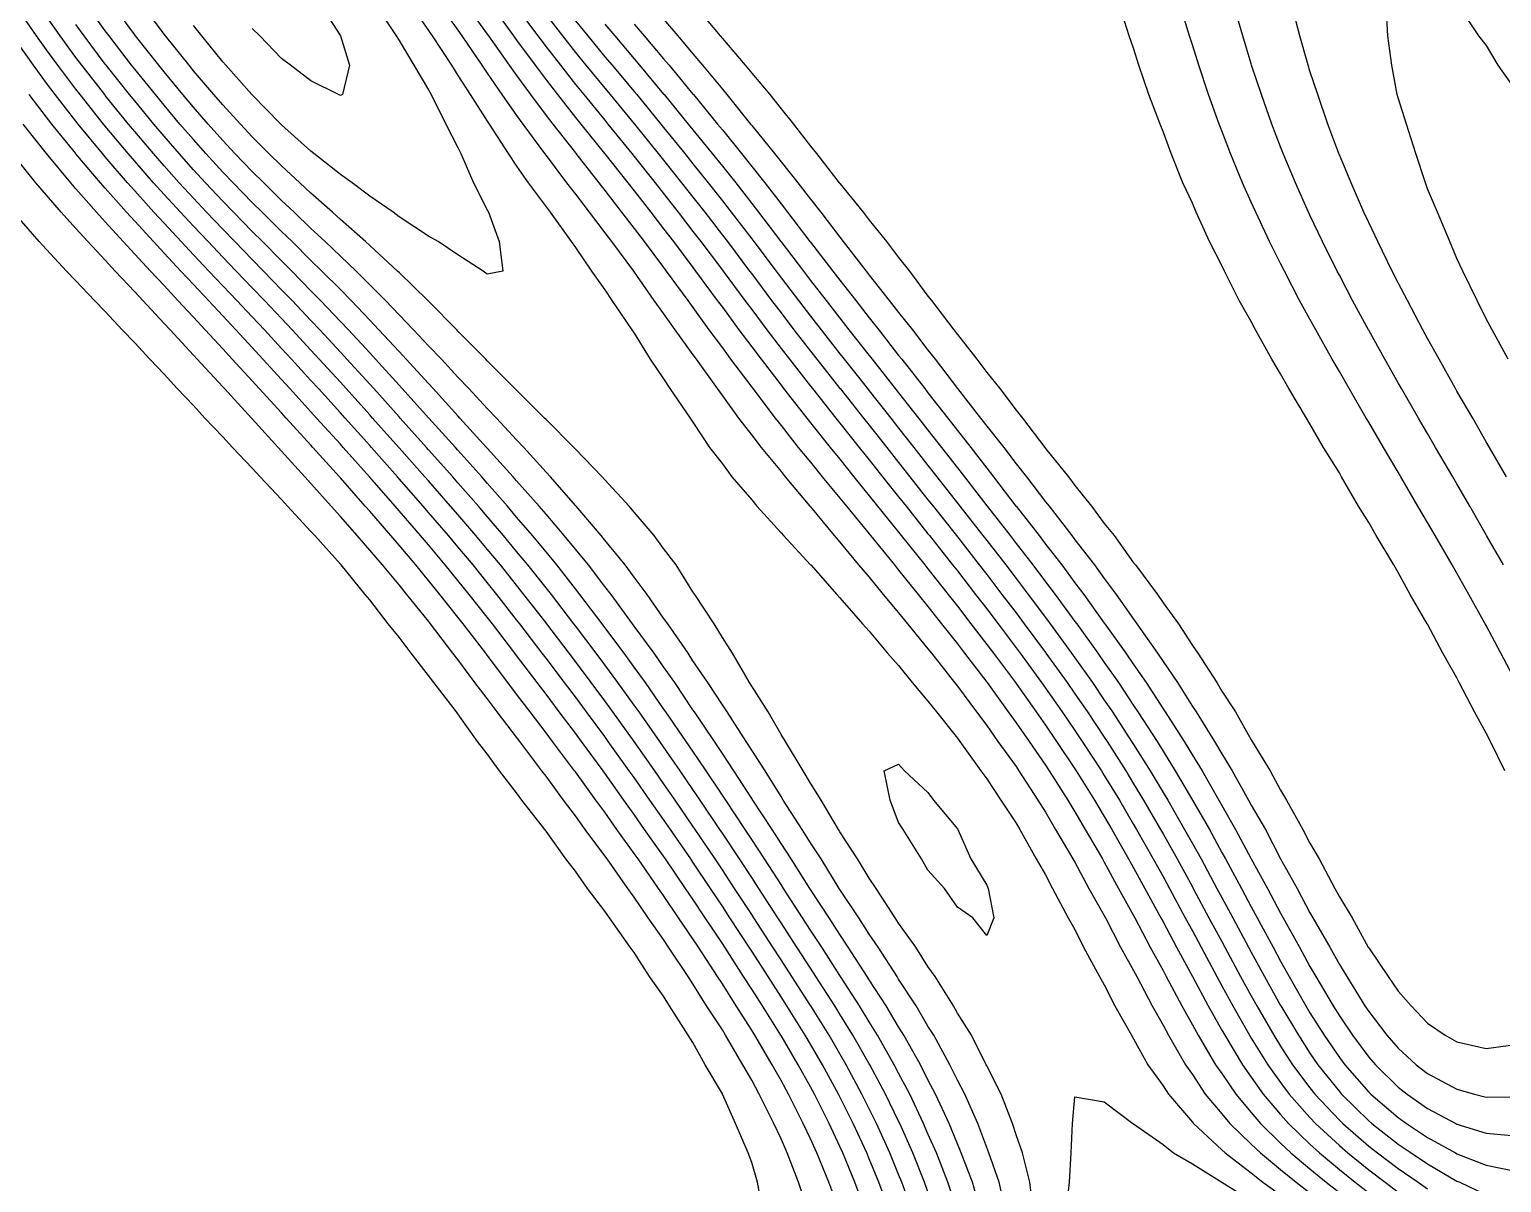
# Model space of a CAD drawing. Header units: inches. Extents: x -3765 to -2207, y 6717241 to 6718976.
# Drawn here: x -2640.3 to -2452.5, y 6718247.2 to 6718394.2 of the extents above; entities that cross this region are included whole.
import ezdxf

# ---------------------------------------------------------------- set-up
doc = ezdxf.new("R2010")
doc.units = ezdxf.units.IN
doc.header["$MEASUREMENT"] = 0

msp = doc.modelspace()

# ---------------------------------------------------------------- linework, layer by layer
for points in [[(-2527.66, 6718243.51), (-2529.03, 6718247.26), (-2529.44, 6718248.27), (-2530.58, 6718251.01), (-2532.26, 6718254.75), (-2533.19, 6718256.64), (-2534.12, 6718258.5), (-2536.13, 6718262.25), (-2536.94, 6718263.64), (-2538.32, 6718266), (-2540.65, 6718269.75), (-2540.69, 6718269.81), (-2543.05, 6718273.49), (-2544.44, 6718275.64), (-2545.47, 6718277.24), (-2547.91, 6718280.99), (-2548.18, 6718281.42), (-2550.36, 6718284.74), (-2551.93, 6718287.11), (-2552.85, 6718288.49), (-2555.39, 6718292.23), (-2555.68, 6718292.67), (-2557.96, 6718295.98), (-2559.43, 6718298.12), (-2560.56, 6718299.73), (-2563.18, 6718303.46), (-2563.19, 6718303.48), (-2565.89, 6718307.23), (-2566.92, 6718308.64), (-2568.66, 6718310.97), (-2570.67, 6718313.65), (-2571.49, 6718314.72), (-2574.33, 6718318.47), (-2574.42, 6718318.58), (-2577.24, 6718322.22), (-2578.17, 6718323.38), (-2580.25, 6718325.97), (-2581.92, 6718327.97), (-2583.37, 6718329.71), (-2585.67, 6718332.39), (-2586.59, 6718333.46), (-2589.41, 6718336.69), (-2589.87, 6718337.21), (-2593.16, 6718340.91), (-2593.2, 6718340.96), (-2596.55, 6718344.71), (-2596.91, 6718345.11), (-2599.92, 6718348.46), (-2600.66, 6718349.26), (-2603.35, 6718352.2), (-2604.41, 6718353.35), (-2606.8, 6718355.95), (-2608.15, 6718357.38), (-2610.34, 6718359.7), (-2611.9, 6718361.32), (-2613.93, 6718363.45), (-2615.65, 6718365.22), (-2617.54, 6718367.2), (-2619.4, 6718369.15), (-2621.07, 6718370.94), (-2623.15, 6718373.21), (-2624.48, 6718374.69), (-2626.89, 6718377.46), (-2627.74, 6718378.44), (-2630.64, 6718381.93), (-2630.86, 6718382.19), (-2633.85, 6718385.94), (-2634.39, 6718386.63), (-2636.71, 6718389.68), (-2638.14, 6718391.65), (-2639.42, 6718393.43), (-2641.89, 6718397.02)], [(-2525.7, 6718246.04), (-2526.14, 6718247.26), (-2527.64, 6718251.01), (-2529.3, 6718254.75), (-2529.44, 6718255.04), (-2531.12, 6718258.5), (-2533.13, 6718262.25), (-2533.19, 6718262.37), (-2535.27, 6718266), (-2536.94, 6718268.69), (-2537.59, 6718269.75), (-2539.99, 6718273.49), (-2540.69, 6718274.56), (-2542.41, 6718277.24), (-2544.44, 6718280.35), (-2544.85, 6718280.99), (-2547.28, 6718284.74), (-2548.18, 6718286.11), (-2549.74, 6718288.49), (-2551.93, 6718291.77), (-2552.25, 6718292.23), (-2554.76, 6718295.98), (-2555.68, 6718297.33), (-2557.32, 6718299.73), (-2559.43, 6718302.78), (-2559.92, 6718303.48), (-2562.55, 6718307.23), (-2563.18, 6718308.1), (-2565.26, 6718310.97), (-2566.92, 6718313.22), (-2568.04, 6718314.72), (-2570.67, 6718318.2), (-2570.87, 6718318.47), (-2573.74, 6718322.22), (-2574.42, 6718323.07), (-2576.73, 6718325.97), (-2578.17, 6718327.7), (-2579.84, 6718329.71), (-2581.92, 6718332.14), (-2583.05, 6718333.46), (-2585.67, 6718336.45), (-2586.33, 6718337.21), (-2589.41, 6718340.66), (-2589.68, 6718340.96), (-2593.03, 6718344.71), (-2593.16, 6718344.85), (-2596.4, 6718348.46), (-2596.91, 6718349.01), (-2599.82, 6718352.2), (-2600.66, 6718353.11), (-2603.27, 6718355.95), (-2604.41, 6718357.15), (-2606.82, 6718359.7), (-2608.15, 6718361.07), (-2610.45, 6718363.45), (-2611.9, 6718364.92), (-2614.11, 6718367.2), (-2615.65, 6718368.77), (-2617.72, 6718370.94), (-2619.4, 6718372.73), (-2621.2, 6718374.69), (-2623.15, 6718376.88), (-2624.51, 6718378.44), (-2626.89, 6718381.25), (-2627.68, 6718382.19), (-2630.64, 6718385.84), (-2630.72, 6718385.94), (-2633.63, 6718389.68), (-2634.39, 6718390.69), (-2636.4, 6718393.43), (-2638.14, 6718395.89)], [(-2518.94, 6718243.51), (-2520.03, 6718247.26), (-2521.45, 6718251.01), (-2521.95, 6718252.17), (-2523, 6718254.75), (-2524.72, 6718258.5), (-2525.7, 6718260.34), (-2526.65, 6718262.25), (-2528.77, 6718266), (-2529.44, 6718267.08), (-2531.03, 6718269.75), (-2533.19, 6718273.07), (-2533.46, 6718273.49), (-2535.87, 6718277.24), (-2536.94, 6718278.84), (-2538.31, 6718280.99), (-2540.69, 6718284.6), (-2540.78, 6718284.74), (-2543.14, 6718288.49), (-2544.44, 6718290.46), (-2545.56, 6718292.23), (-2548.03, 6718295.98), (-2548.18, 6718296.21), (-2550.45, 6718299.73), (-2551.93, 6718301.95), (-2552.94, 6718303.48), (-2555.48, 6718307.23), (-2555.68, 6718307.51), (-2558.01, 6718310.97), (-2559.43, 6718312.99), (-2560.64, 6718314.72), (-2563.18, 6718318.18), (-2563.39, 6718318.47), (-2566.13, 6718322.22), (-2566.92, 6718323.24), (-2569.02, 6718325.97), (-2570.67, 6718327.97), (-2572.09, 6718329.71), (-2574.42, 6718332.43), (-2575.3, 6718333.46), (-2578.17, 6718336.71), (-2578.6, 6718337.21), (-2581.92, 6718340.87), (-2582, 6718340.96), (-2585.41, 6718344.71), (-2585.67, 6718344.98), (-2588.82, 6718348.46), (-2589.41, 6718349.09), (-2592.25, 6718352.2), (-2593.16, 6718353.17), (-2595.73, 6718355.95), (-2596.91, 6718357.18), (-2599.29, 6718359.7), (-2600.66, 6718361.08), (-2603, 6718363.45), (-2604.41, 6718364.81), (-2606.82, 6718367.2), (-2608.15, 6718368.48), (-2610.63, 6718370.94), (-2611.9, 6718372.2), (-2614.33, 6718374.69), (-2615.65, 6718376.07), (-2617.82, 6718378.44), (-2619.4, 6718380.2), (-2621.12, 6718382.19), (-2623.15, 6718384.58), (-2624.26, 6718385.94), (-2626.89, 6718389.19), (-2627.28, 6718389.68), (-2630.17, 6718393.43), (-2630.64, 6718394.06), (-2632.89, 6718397.18)], [(-2515.76, 6718243.51), (-2516.63, 6718247.26), (-2517.92, 6718251.01), (-2518.2, 6718251.7), (-2519.35, 6718254.75), (-2521.01, 6718258.5), (-2521.95, 6718260.3), (-2522.89, 6718262.25), (-2524.97, 6718266), (-2525.7, 6718267.16), (-2527.2, 6718269.75), (-2529.44, 6718273.18), (-2529.64, 6718273.49), (-2532.05, 6718277.24), (-2533.19, 6718278.91), (-2534.52, 6718280.99), (-2536.94, 6718284.61), (-2537.02, 6718284.74), (-2539.34, 6718288.49), (-2540.69, 6718290.55), (-2541.73, 6718292.23), (-2544.15, 6718295.98), (-2544.44, 6718296.43), (-2546.48, 6718299.73), (-2548.18, 6718302.34), (-2548.91, 6718303.48), (-2551.33, 6718307.23), (-2551.93, 6718308.12), (-2553.76, 6718310.97), (-2555.68, 6718313.77), (-2556.31, 6718314.72), (-2558.9, 6718318.47), (-2559.43, 6718319.21), (-2561.53, 6718322.22), (-2563.18, 6718324.41), (-2564.33, 6718325.97), (-2566.92, 6718329.15), (-2567.37, 6718329.71), (-2570.59, 6718333.46), (-2570.67, 6718333.55), (-2573.87, 6718337.21), (-2574.42, 6718337.8), (-2577.26, 6718340.96), (-2578.17, 6718341.91), (-2580.76, 6718344.71), (-2581.92, 6718345.91), (-2584.27, 6718348.46), (-2585.67, 6718349.92), (-2587.77, 6718352.2), (-2589.41, 6718353.92), (-2591.31, 6718355.95), (-2593.16, 6718357.87), (-2594.9, 6718359.7), (-2596.91, 6718361.7), (-2598.65, 6718363.45), (-2600.66, 6718365.34), (-2602.58, 6718367.2), (-2604.41, 6718368.88), (-2606.56, 6718370.94), (-2608.15, 6718372.44), (-2610.44, 6718374.69), (-2611.9, 6718376.14), (-2614.1, 6718378.44), (-2615.65, 6718380.09), (-2617.51, 6718382.19), (-2619.4, 6718384.34), (-2620.74, 6718385.94), (-2623.15, 6718388.84), (-2623.82, 6718389.68), (-2626.78, 6718393.43), (-2626.89, 6718393.58), (-2629.54, 6718397.18)], [(-2512.24, 6718243.51), (-2512.71, 6718247.26), (-2513.63, 6718251.01), (-2514.45, 6718253.3), (-2514.92, 6718254.75), (-2516.35, 6718258.5), (-2518.2, 6718262.12), (-2518.26, 6718262.25), (-2520.15, 6718266), (-2521.95, 6718268.83), (-2522.46, 6718269.75), (-2524.79, 6718273.49), (-2525.7, 6718274.77), (-2527.25, 6718277.24), (-2529.44, 6718280.31), (-2529.88, 6718280.99), (-2532.32, 6718284.74), (-2533.19, 6718286.02), (-2534.68, 6718288.49), (-2536.94, 6718291.93), (-2537.12, 6718292.23), (-2539.31, 6718295.98), (-2540.69, 6718298.17), (-2541.6, 6718299.73), (-2543.89, 6718303.48), (-2544.44, 6718304.36), (-2546.07, 6718307.23), (-2548.18, 6718310.54), (-2548.45, 6718310.97), (-2550.64, 6718314.72), (-2551.93, 6718316.74), (-2552.97, 6718318.47), (-2555.45, 6718322.22), (-2555.68, 6718322.55), (-2557.83, 6718325.97), (-2559.43, 6718328.08), (-2560.61, 6718329.71), (-2563.18, 6718332.7), (-2563.8, 6718333.46), (-2566.92, 6718336.82), (-2567.27, 6718337.21), (-2570.67, 6718340.73), (-2570.88, 6718340.96), (-2574.42, 6718344.51), (-2574.61, 6718344.71), (-2578.17, 6718348.24), (-2578.38, 6718348.46), (-2581.92, 6718352), (-2582.11, 6718352.2), (-2585.67, 6718355.8), (-2585.81, 6718355.95), (-2589.41, 6718359.59), (-2589.52, 6718359.7), (-2593.16, 6718363.26), (-2593.35, 6718363.45), (-2596.91, 6718366.71), (-2597.43, 6718367.2), (-2600.66, 6718370.03), (-2601.66, 6718370.94), (-2604.41, 6718373.36), (-2605.83, 6718374.69), (-2608.15, 6718376.85), (-2609.77, 6718378.44), (-2611.9, 6718380.57), (-2613.41, 6718382.19), (-2615.65, 6718384.63), (-2616.78, 6718385.94), (-2619.4, 6718388.99), (-2619.96, 6718389.68), (-2622.98, 6718393.43), (-2623.15, 6718393.65), (-2625.78, 6718397.18)], [(-2603.08, 6718397.18), (-2600.66, 6718393.44), (-2600.65, 6718393.43), (-2599.5, 6718389.68), (-2600.4, 6718385.94)], [(-2596.04, 6718397.18), (-2593.53, 6718393.43), (-2593.16, 6718392.85), (-2591.29, 6718389.68), (-2589.41, 6718386.54), (-2589.07, 6718385.94), (-2587.2, 6718382.19), (-2585.67, 6718379.21), (-2585.27, 6718378.44), (-2583.66, 6718374.69), (-2581.92, 6718371.24), (-2581.76, 6718370.94), (-2580.38, 6718367.2), (-2579.95, 6718363.45)], [(-2591.56, 6718397.18), (-2589.41, 6718394.11), (-2588.95, 6718393.43), (-2586.5, 6718389.68), (-2585.67, 6718388.39), (-2584.11, 6718385.94), (-2581.92, 6718382.57), (-2581.67, 6718382.19), (-2579.27, 6718378.44), (-2578.17, 6718376.81), (-2576.7, 6718374.69), (-2574.42, 6718371.63), (-2573.91, 6718370.94), (-2571.2, 6718367.2), (-2570.67, 6718366.47), (-2568.6, 6718363.45), (-2566.92, 6718361.07), (-2566.01, 6718359.7), (-2563.46, 6718355.95), (-2563.18, 6718355.52), (-2561.13, 6718352.2), (-2559.43, 6718349.7), (-2558.62, 6718348.46), (-2556.05, 6718344.71), (-2555.68, 6718344.18), (-2553.56, 6718340.96), (-2551.93, 6718338.86), (-2550.71, 6718337.21), (-2548.18, 6718334.28), (-2547.52, 6718333.46), (-2544.44, 6718330.08), (-2544.13, 6718329.71), (-2540.69, 6718326), (-2540.66, 6718325.97), (-2537.34, 6718322.22), (-2536.94, 6718321.8), (-2534.07, 6718318.47), (-2533.19, 6718317.53), (-2530.85, 6718314.72), (-2529.44, 6718313.16), (-2527.71, 6718310.97), (-2525.7, 6718308.61), (-2524.63, 6718307.23), (-2521.95, 6718303.89), (-2521.65, 6718303.48), (-2518.95, 6718299.73), (-2518.2, 6718298.72), (-2516.42, 6718295.98), (-2514.45, 6718293.03), (-2513.98, 6718292.23), (-2511.88, 6718288.49), (-2510.7, 6718286.48), (-2509.8, 6718284.74), (-2507.8, 6718280.99), (-2506.96, 6718279.5), (-2505.84, 6718277.24), (-2503.81, 6718273.49), (-2503.21, 6718272.45), (-2501.86, 6718269.75), (-2499.73, 6718266), (-2499.46, 6718265.57), (-2497.65, 6718262.25), (-2495.71, 6718259.56), (-2495.03, 6718258.5), (-2491.96, 6718254.93), (-2491.82, 6718254.75), (-2488.22, 6718251.41), (-2487.79, 6718251.01), (-2484.47, 6718248.45), (-2482.97, 6718247.26), (-2480.72, 6718245.68)], [(-2587.83, 6718397.18), (-2585.67, 6718394.14), (-2585.17, 6718393.43), (-2582.6, 6718389.68), (-2581.92, 6718388.68), (-2580.04, 6718385.94), (-2578.17, 6718383.27), (-2577.39, 6718382.19), (-2574.63, 6718378.44), (-2574.42, 6718378.16), (-2571.79, 6718374.69), (-2570.67, 6718373.24), (-2568.93, 6718370.94), (-2566.92, 6718368.33), (-2566.07, 6718367.2), (-2563.27, 6718363.45), (-2563.18, 6718363.31), (-2560.65, 6718359.7), (-2559.43, 6718358), (-2558, 6718355.95), (-2555.68, 6718352.75), (-2555.29, 6718352.2), (-2552.6, 6718348.46), (-2551.93, 6718347.55), (-2549.88, 6718344.71), (-2548.18, 6718342.53), (-2546.98, 6718340.96), (-2544.44, 6718337.87), (-2543.91, 6718337.21), (-2540.76, 6718333.46), (-2540.69, 6718333.38), (-2537.67, 6718329.71), (-2536.94, 6718328.89), (-2534.54, 6718325.97), (-2533.19, 6718324.4), (-2531.42, 6718322.22), (-2529.44, 6718319.89), (-2528.31, 6718318.47), (-2525.7, 6718315.3), (-2525.25, 6718314.72), (-2522.31, 6718310.97), (-2521.95, 6718310.52), (-2519.51, 6718307.23), (-2518.2, 6718305.51), (-2516.77, 6718303.48), (-2514.45, 6718300.26), (-2514.1, 6718299.73), (-2511.68, 6718295.98), (-2510.7, 6718294.45), (-2509.41, 6718292.23), (-2507.2, 6718288.49), (-2506.96, 6718288.07), (-2505.17, 6718284.74), (-2503.21, 6718281.27), (-2503.06, 6718280.99), (-2501.13, 6718277.24), (-2499.46, 6718274.26), (-2499.07, 6718273.49), (-2497.11, 6718269.75), (-2495.71, 6718267.3), (-2495.02, 6718266), (-2492.83, 6718262.25), (-2491.96, 6718261.01), (-2490.32, 6718258.5), (-2488.22, 6718255.99), (-2487.2, 6718254.75), (-2484.47, 6718252.13), (-2483.3, 6718251.01), (-2480.72, 6718248.9), (-2478.73, 6718247.26), (-2476.97, 6718245.93)], [(-2584.47, 6718397.18), (-2581.92, 6718393.65), (-2581.76, 6718393.43), (-2579.11, 6718389.68), (-2578.17, 6718388.37), (-2576.39, 6718385.94), (-2574.42, 6718383.29), (-2573.57, 6718382.19), (-2570.67, 6718378.52), (-2570.61, 6718378.44), (-2567.68, 6718374.69), (-2566.92, 6718373.73), (-2564.78, 6718370.94), (-2563.18, 6718368.88), (-2561.9, 6718367.2), (-2559.43, 6718363.92), (-2559.08, 6718363.45), (-2556.35, 6718359.7), (-2555.68, 6718358.78), (-2553.65, 6718355.95), (-2551.93, 6718353.64), (-2550.88, 6718352.2), (-2548.18, 6718348.64), (-2548.04, 6718348.46), (-2545.2, 6718344.71), (-2544.44, 6718343.75), (-2542.24, 6718340.96), (-2540.69, 6718339.09), (-2539.19, 6718337.21), (-2536.94, 6718334.5), (-2536.11, 6718333.46), (-2533.19, 6718329.94), (-2533.01, 6718329.71), (-2529.98, 6718325.97), (-2529.44, 6718325.33), (-2526.96, 6718322.22), (-2525.7, 6718320.67), (-2523.99, 6718318.47), (-2521.95, 6718315.9), (-2521.05, 6718314.72), (-2518.2, 6718311.02), (-2518.16, 6718310.97), (-2515.45, 6718307.23), (-2514.45, 6718305.86), (-2512.8, 6718303.48), (-2510.7, 6718300.45), (-2510.23, 6718299.73), (-2507.86, 6718295.98), (-2506.96, 6718294.51), (-2505.63, 6718292.23), (-2503.44, 6718288.49), (-2503.21, 6718288.08), (-2501.4, 6718284.74), (-2499.46, 6718281.27), (-2499.31, 6718280.99), (-2497.35, 6718277.24), (-2495.71, 6718274.28), (-2495.3, 6718273.49), (-2493.32, 6718269.75), (-2491.96, 6718267.35), (-2491.23, 6718266), (-2489, 6718262.25), (-2488.22, 6718261.12), (-2486.44, 6718258.5), (-2484.47, 6718256.14), (-2483.29, 6718254.75), (-2480.72, 6718252.27), (-2479.4, 6718251.01), (-2476.97, 6718248.97), (-2474.9, 6718247.26), (-2473.22, 6718245.95)], [(-2581.31, 6718397.18), (-2578.57, 6718393.43), (-2578.17, 6718392.88), (-2575.81, 6718389.68), (-2574.42, 6718387.83), (-2572.95, 6718385.94), (-2570.67, 6718383.04), (-2569.98, 6718382.19), (-2566.95, 6718378.44), (-2566.92, 6718378.41), (-2563.98, 6718374.69), (-2563.18, 6718373.67), (-2561.06, 6718370.94), (-2559.43, 6718368.84), (-2558.17, 6718367.2), (-2555.68, 6718363.9), (-2555.34, 6718363.45), (-2552.58, 6718359.7), (-2551.93, 6718358.83), (-2549.81, 6718355.95), (-2548.18, 6718353.79), (-2546.99, 6718352.2), (-2544.44, 6718348.88), (-2544.11, 6718348.46), (-2541.17, 6718344.71), (-2540.69, 6718344.11), (-2538.17, 6718340.96), (-2536.94, 6718339.45), (-2535.16, 6718337.21), (-2533.19, 6718334.8), (-2532.14, 6718333.46), (-2529.44, 6718330.15), (-2529.1, 6718329.71), (-2526.1, 6718325.97), (-2525.7, 6718325.47), (-2523.14, 6718322.22), (-2521.95, 6718320.71), (-2520.23, 6718318.47), (-2518.2, 6718315.85), (-2517.36, 6718314.72), (-2514.55, 6718310.97), (-2514.45, 6718310.84), (-2511.89, 6718307.23), (-2510.7, 6718305.55), (-2509.29, 6718303.48), (-2506.96, 6718299.99), (-2506.78, 6718299.73), (-2504.47, 6718295.98), (-2503.21, 6718293.89), (-2502.25, 6718292.23), (-2500.1, 6718288.49), (-2499.46, 6718287.35), (-2498.03, 6718284.74), (-2495.98, 6718280.99), (-2495.71, 6718280.49), (-2494, 6718277.24), (-2491.96, 6718273.52), (-2491.95, 6718273.49), (-2489.96, 6718269.75), (-2488.22, 6718266.66), (-2487.85, 6718266), (-2485.58, 6718262.25), (-2484.47, 6718260.65), (-2482.95, 6718258.5), (-2480.72, 6718255.9), (-2479.71, 6718254.75), (-2476.97, 6718252.13), (-2475.76, 6718251.01), (-2473.22, 6718248.89), (-2471.19, 6718247.26), (-2469.48, 6718245.92)], [(-2578.17, 6718397.05), (-2575.46, 6718393.43), (-2574.42, 6718392.05), (-2572.58, 6718389.68), (-2570.67, 6718387.25), (-2569.59, 6718385.94), (-2566.92, 6718382.68), (-2566.52, 6718382.19), (-2563.49, 6718378.44), (-2563.18, 6718378.05), (-2560.51, 6718374.69), (-2559.43, 6718373.32), (-2557.57, 6718370.94), (-2555.68, 6718368.5), (-2554.68, 6718367.2), (-2551.93, 6718363.57), (-2551.84, 6718363.45), (-2549.06, 6718359.7), (-2548.18, 6718358.54), (-2546.24, 6718355.95), (-2544.44, 6718353.58), (-2543.38, 6718352.2), (-2540.69, 6718348.76), (-2540.45, 6718348.46), (-2537.47, 6718344.71), (-2536.94, 6718344.06), (-2534.48, 6718340.96), (-2533.19, 6718339.36), (-2531.49, 6718337.21), (-2529.44, 6718334.66), (-2528.5, 6718333.46), (-2525.7, 6718329.95), (-2525.51, 6718329.71), (-2522.55, 6718325.97), (-2521.95, 6718325.21), (-2519.63, 6718322.22), (-2518.2, 6718320.37), (-2516.76, 6718318.47), (-2514.45, 6718315.42), (-2513.93, 6718314.72), (-2511.21, 6718310.97), (-2510.7, 6718310.28), (-2508.57, 6718307.23), (-2506.96, 6718304.88), (-2506.01, 6718303.48), (-2503.58, 6718299.73), (-2503.21, 6718299.13), (-2501.28, 6718295.98), (-2499.46, 6718292.9), (-2499.08, 6718292.23), (-2496.96, 6718288.49), (-2495.71, 6718286.25), (-2494.89, 6718284.74), (-2492.87, 6718280.99), (-2491.96, 6718279.31), (-2490.86, 6718277.24), (-2488.85, 6718273.49), (-2488.22, 6718272.33), (-2486.81, 6718269.75), (-2484.68, 6718266), (-2484.47, 6718265.65), (-2482.36, 6718262.25), (-2480.72, 6718259.97), (-2479.62, 6718258.5), (-2476.97, 6718255.51), (-2476.26, 6718254.75), (-2473.22, 6718251.94), (-2472.15, 6718251.01), (-2469.48, 6718248.85), (-2467.38, 6718247.26), (-2465.73, 6718246.01)], [(-2574.42, 6718396.11), (-2572.33, 6718393.43), (-2570.67, 6718391.31), (-2569.33, 6718389.68), (-2566.92, 6718386.76), (-2566.23, 6718385.94), (-2563.18, 6718382.22), (-2563.15, 6718382.19), (-2560.11, 6718378.44), (-2559.43, 6718377.59), (-2557.12, 6718374.69), (-2555.68, 6718372.86), (-2554.18, 6718370.94), (-2551.93, 6718368.03), (-2551.29, 6718367.2), (-2548.46, 6718363.45), (-2548.18, 6718363.08), (-2545.64, 6718359.7), (-2544.44, 6718358.11), (-2542.79, 6718355.95), (-2540.69, 6718353.23), (-2539.88, 6718352.2), (-2536.94, 6718348.48), (-2536.92, 6718348.46), (-2533.94, 6718344.71), (-2533.19, 6718343.78), (-2530.96, 6718340.96), (-2529.44, 6718339.05), (-2528, 6718337.21), (-2525.7, 6718334.29), (-2525.04, 6718333.46), (-2522.08, 6718329.71), (-2521.95, 6718329.54), (-2519.15, 6718325.97), (-2518.2, 6718324.74), (-2516.26, 6718322.22), (-2514.45, 6718319.85), (-2513.42, 6718318.47), (-2510.7, 6718314.8), (-2510.65, 6718314.72), (-2507.96, 6718310.97), (-2506.96, 6718309.54), (-2505.36, 6718307.23), (-2503.21, 6718304.01), (-2502.86, 6718303.48), (-2500.47, 6718299.73), (-2499.46, 6718298.08), (-2498.19, 6718295.98), (-2496.02, 6718292.23), (-2495.71, 6718291.7), (-2493.91, 6718288.49), (-2491.96, 6718284.93), (-2491.86, 6718284.74), (-2489.85, 6718280.99), (-2488.22, 6718277.95), (-2487.83, 6718277.24), (-2485.82, 6718273.49), (-2484.47, 6718271.04), (-2483.75, 6718269.75), (-2481.59, 6718266), (-2480.72, 6718264.62), (-2479.18, 6718262.25), (-2476.97, 6718259.31), (-2476.33, 6718258.5), (-2473.22, 6718255.19), (-2472.78, 6718254.75), (-2469.48, 6718251.88), (-2468.37, 6718251.01), (-2465.73, 6718249.01), (-2463.17, 6718247.26), (-2461.98, 6718246.42)], [(-2559.43, 6718395.55), (-2557.6, 6718393.43), (-2555.68, 6718391.14), (-2554.44, 6718389.68), (-2551.93, 6718386.64), (-2551.34, 6718385.94), (-2548.32, 6718382.19), (-2548.18, 6718382.02), (-2545.27, 6718378.44), (-2544.44, 6718377.37), (-2542.29, 6718374.69), (-2540.69, 6718372.6), (-2539.37, 6718370.94), (-2536.94, 6718367.75), (-2536.5, 6718367.2), (-2533.58, 6718363.45), (-2533.19, 6718362.94), (-2530.63, 6718359.7), (-2529.44, 6718358.16), (-2527.69, 6718355.95), (-2525.7, 6718353.35), (-2524.79, 6718352.2), (-2521.95, 6718348.46), (-2521.94, 6718348.46), (-2518.98, 6718344.71), (-2518.2, 6718343.69), (-2516.04, 6718340.96), (-2514.45, 6718338.88), (-2513.13, 6718337.21), (-2510.7, 6718334.03), (-2510.25, 6718333.46), (-2507.36, 6718329.71), (-2506.96, 6718329.17), (-2504.47, 6718325.97), (-2503.21, 6718324.23), (-2501.68, 6718322.22), (-2499.46, 6718319.05), (-2499.04, 6718318.47), (-2496.41, 6718314.72), (-2495.71, 6718313.66), (-2493.86, 6718310.97), (-2491.96, 6718307.93), (-2491.5, 6718307.23), (-2489.15, 6718303.48), (-2488.22, 6718301.87), (-2486.89, 6718299.73), (-2484.8, 6718295.98), (-2484.47, 6718295.36), (-2482.65, 6718292.23), (-2480.72, 6718288.51), (-2480.71, 6718288.49), (-2478.59, 6718284.74), (-2476.97, 6718281.63), (-2476.6, 6718280.99), (-2474.44, 6718277.24), (-2473.22, 6718275.04), (-2472.26, 6718273.49), (-2469.95, 6718269.75), (-2469.48, 6718269.02), (-2467.15, 6718266), (-2465.73, 6718264.35), (-2463.41, 6718262.25), (-2461.98, 6718261.15), (-2458.23, 6718259.13), (-2455.99, 6718258.5), (-2454.48, 6718258.12), (-2450.73, 6718258.17)], [(-2555.37, 6718397.18), (-2552.2, 6718393.43), (-2551.93, 6718393.1), (-2549, 6718389.68), (-2548.18, 6718388.67), (-2545.87, 6718385.94), (-2544.44, 6718384.11), (-2542.84, 6718382.19), (-2540.69, 6718379.39), (-2539.9, 6718378.44), (-2537.02, 6718374.69), (-2536.94, 6718374.59), (-2533.96, 6718370.94), (-2533.19, 6718369.94), (-2530.97, 6718367.2), (-2529.44, 6718365.17), (-2528.07, 6718363.45), (-2525.7, 6718360.24), (-2525.27, 6718359.7), (-2522.4, 6718355.95), (-2521.95, 6718355.35), (-2519.45, 6718352.2), (-2518.2, 6718350.53), (-2516.53, 6718348.46), (-2514.45, 6718345.69), (-2513.65, 6718344.71), (-2510.81, 6718340.96), (-2510.7, 6718340.82), (-2507.79, 6718337.21), (-2506.96, 6718336.11), (-2504.82, 6718333.46), (-2503.21, 6718331.28), (-2501.95, 6718329.71), (-2499.46, 6718326.26), (-2499.23, 6718325.97), (-2496.44, 6718322.22), (-2495.71, 6718321.16), (-2493.74, 6718318.47), (-2491.96, 6718315.7), (-2491.27, 6718314.72), (-2488.85, 6718310.97), (-2488.22, 6718309.9), (-2486.45, 6718307.23), (-2484.47, 6718303.68), (-2484.34, 6718303.48), (-2482.03, 6718299.73), (-2480.72, 6718297.24), (-2479.95, 6718295.98), (-2477.86, 6718292.23), (-2476.97, 6718290.48), (-2475.78, 6718288.49), (-2473.78, 6718284.74), (-2473.22, 6718283.66), (-2471.58, 6718280.99), (-2469.53, 6718277.24), (-2469.48, 6718277.15), (-2466.98, 6718273.49), (-2465.73, 6718271.63), (-2464.08, 6718269.75), (-2461.98, 6718267.54), (-2459.73, 6718266), (-2458.23, 6718265.16), (-2454.48, 6718264.34), (-2450.73, 6718264.81)], [(-2452.11, 6718299.73), (-2453.96, 6718303.48), (-2454.48, 6718304.52), (-2455.98, 6718307.23), (-2457.92, 6718310.97), (-2458.23, 6718311.58), (-2460.02, 6718314.72), (-2461.98, 6718318.43), (-2462, 6718318.47), (-2464.19, 6718322.22), (-2465.73, 6718325.02), (-2466.29, 6718325.97), (-2468.51, 6718329.71), (-2469.48, 6718331.4), (-2470.76, 6718333.46), (-2472.94, 6718337.21), (-2473.22, 6718337.7), (-2475.25, 6718340.96), (-2476.97, 6718343.97), (-2477.43, 6718344.71), (-2479.67, 6718348.46), (-2480.72, 6718350.34), (-2481.84, 6718352.2), (-2483.9, 6718355.95), (-2484.47, 6718357.02), (-2485.99, 6718359.7), (-2487.88, 6718363.45), (-2488.22, 6718364.16), (-2489.78, 6718367.2), (-2491.48, 6718370.94), (-2491.96, 6718372.09), (-2493.17, 6718374.69), (-2494.69, 6718378.44), (-2495.71, 6718381.25), (-2496.1, 6718382.19), (-2497.52, 6718385.94), (-2498.78, 6718389.68), (-2499.46, 6718391.86), (-2500.02, 6718393.43), (-2501.24, 6718397.18)], [(-2450.73, 6718311.21), (-2452.62, 6718314.72), (-2454.48, 6718318.24), (-2454.61, 6718318.47), (-2456.72, 6718322.22), (-2458.23, 6718324.93), (-2458.83, 6718325.97), (-2461.01, 6718329.71), (-2461.98, 6718331.4), (-2463.21, 6718333.46), (-2465.38, 6718337.21), (-2465.73, 6718337.8), (-2467.61, 6718340.96), (-2469.48, 6718344.18), (-2469.79, 6718344.71), (-2471.99, 6718348.46), (-2473.22, 6718350.64), (-2474.14, 6718352.2), (-2476.24, 6718355.95), (-2476.97, 6718357.31), (-2478.3, 6718359.7), (-2480.23, 6718363.45), (-2480.72, 6718364.43), (-2482.13, 6718367.2), (-2483.89, 6718370.94), (-2484.47, 6718372.25), (-2485.57, 6718374.69), (-2487.12, 6718378.44), (-2488.22, 6718381.33), (-2488.55, 6718382.19), (-2489.91, 6718385.94), (-2491.15, 6718389.68), (-2491.96, 6718392.3), (-2492.33, 6718393.43), (-2493.49, 6718397.18)], [(-2452.3, 6718325.97), (-2454.43, 6718329.71), (-2454.48, 6718329.81), (-2456.58, 6718333.46), (-2458.23, 6718336.3), (-2458.76, 6718337.21), (-2460.94, 6718340.96), (-2461.98, 6718342.73), (-2463.13, 6718344.71), (-2465.29, 6718348.46), (-2465.73, 6718349.21), (-2467.42, 6718352.2), (-2469.48, 6718355.89), (-2469.51, 6718355.95), (-2471.53, 6718359.7), (-2473.22, 6718362.92), (-2473.5, 6718363.45), (-2475.36, 6718367.2), (-2476.97, 6718370.57), (-2477.15, 6718370.94), (-2478.81, 6718374.69), (-2480.38, 6718378.44), (-2480.72, 6718379.3), (-2481.83, 6718382.19), (-2483.16, 6718385.94), (-2484.41, 6718389.68), (-2484.47, 6718389.86), (-2485.55, 6718393.43), (-2486.62, 6718397.18)], [(-2451.89, 6718337.21), (-2454.06, 6718340.96), (-2454.48, 6718341.66), (-2456.21, 6718344.71), (-2458.23, 6718348.13), (-2458.41, 6718348.46), (-2460.48, 6718352.2), (-2461.98, 6718354.85), (-2462.57, 6718355.95), (-2464.54, 6718359.7), (-2465.73, 6718361.96), (-2466.48, 6718363.45), (-2468.31, 6718367.2), (-2469.48, 6718369.62), (-2470.08, 6718370.94), (-2471.7, 6718374.69), (-2473.22, 6718378.28), (-2473.29, 6718378.44), (-2474.67, 6718382.19), (-2475.98, 6718385.94), (-2476.97, 6718388.92), (-2477.21, 6718389.68), (-2478.26, 6718393.43), (-2479.25, 6718397.18)], [(-2451.67, 6718352.2), (-2453.71, 6718355.95), (-2454.48, 6718357.35), (-2455.63, 6718359.7), (-2457.46, 6718363.45), (-2458.23, 6718365.05), (-2459.13, 6718367.2), (-2460.68, 6718370.94), (-2461.98, 6718373.95), (-2462.25, 6718374.69), (-2463.45, 6718378.44), (-2464.64, 6718382.19), (-2465.73, 6718385.55), (-2465.83, 6718385.94), (-2466.52, 6718389.68), (-2467.03, 6718393.43), (-2467.23, 6718397.18)], [(-2457.97, 6718397.18), (-2455.48, 6718393.43), (-2454.48, 6718392.22), (-2453.02, 6718389.68), (-2450.73, 6718386.49)], [(-2521.95, 6718243.58), (-2523.16, 6718247.26), (-2524.63, 6718251.01), (-2525.7, 6718253.44), (-2526.26, 6718254.75), (-2528.02, 6718258.5), (-2529.44, 6718261.17), (-2530, 6718262.25), (-2532.12, 6718266), (-2533.19, 6718267.72), (-2534.42, 6718269.75), (-2536.85, 6718273.49), (-2536.94, 6718273.63), (-2539.25, 6718277.24), (-2540.69, 6718279.42), (-2541.69, 6718280.99), (-2544.13, 6718284.74), (-2544.44, 6718285.21), (-2546.54, 6718288.49), (-2548.18, 6718290.98), (-2549.01, 6718292.23), (-2551.5, 6718295.98), (-2551.93, 6718296.63), (-2553.99, 6718299.73), (-2555.68, 6718302.21), (-2556.54, 6718303.48), (-2559.13, 6718307.23), (-2559.43, 6718307.65), (-2561.75, 6718310.97), (-2563.18, 6718312.94), (-2564.47, 6718314.72), (-2566.92, 6718318), (-2567.27, 6718318.47), (-2570.1, 6718322.22), (-2570.67, 6718322.94), (-2573.05, 6718325.97), (-2574.42, 6718327.63), (-2576.13, 6718329.71), (-2578.17, 6718332.08), (-2579.34, 6718333.46), (-2581.92, 6718336.4), (-2582.63, 6718337.21), (-2585.67, 6718340.59), (-2585.99, 6718340.96), (-2589.38, 6718344.71), (-2589.41, 6718344.74), (-2592.76, 6718348.46), (-2593.16, 6718348.9), (-2596.17, 6718352.2), (-2596.91, 6718353), (-2599.64, 6718355.95), (-2600.66, 6718357.03), (-2603.18, 6718359.7), (-2604.41, 6718360.94), (-2606.86, 6718363.45), (-2608.15, 6718364.73), (-2610.59, 6718367.2), (-2611.9, 6718368.51), (-2614.28, 6718370.94), (-2615.65, 6718372.35), (-2617.85, 6718374.69), (-2619.4, 6718376.37), (-2621.24, 6718378.44), (-2623.15, 6718380.63), (-2624.46, 6718382.19), (-2626.89, 6718385.13), (-2627.55, 6718385.94), (-2630.53, 6718389.68), (-2630.64, 6718389.83), (-2633.34, 6718393.43), (-2634.39, 6718394.87)], [(-2579.95, 6718363.45), (-2581.92, 6718363.04), (-2582.46, 6718363.45), (-2585.67, 6718365.5), (-2588.16, 6718367.2), (-2589.41, 6718367.88), (-2593.16, 6718370.35), (-2593.94, 6718370.94), (-2596.91, 6718373.01), (-2599.17, 6718374.69), (-2600.66, 6718375.75), (-2604.03, 6718378.44), (-2604.41, 6718378.74), (-2608.15, 6718382.11), (-2608.23, 6718382.19), (-2611.9, 6718385.9), (-2611.94, 6718385.94), (-2615.25, 6718389.68), (-2615.65, 6718390.14), (-2618.31, 6718393.43), (-2619.4, 6718394.77)], [(-2600.4, 6718385.94), (-2600.66, 6718385.82), (-2600.88, 6718385.94), (-2604.41, 6718387.69), (-2607.01, 6718389.68), (-2608.15, 6718390.55), (-2610.95, 6718393.43), (-2611.9, 6718394.38)], [(-2570.67, 6718395.36), (-2569.1, 6718393.43), (-2566.92, 6718390.78), (-2565.99, 6718389.68), (-2563.18, 6718386.32), (-2562.85, 6718385.94), (-2559.77, 6718382.19), (-2559.43, 6718381.77), (-2556.72, 6718378.44), (-2555.68, 6718377.13), (-2553.73, 6718374.69), (-2551.93, 6718372.4), (-2550.79, 6718370.94), (-2548.18, 6718367.54), (-2547.92, 6718367.2), (-2545.08, 6718363.45), (-2544.44, 6718362.6), (-2542.23, 6718359.7), (-2540.69, 6718357.68), (-2539.34, 6718355.95), (-2536.94, 6718352.88), (-2536.4, 6718352.2), (-2533.43, 6718348.46), (-2533.19, 6718348.16), (-2530.45, 6718344.71), (-2529.44, 6718343.43), (-2527.5, 6718340.96), (-2525.7, 6718338.65), (-2524.57, 6718337.21), (-2521.95, 6718333.87), (-2521.63, 6718333.46), (-2518.7, 6718329.71), (-2518.2, 6718329.08), (-2515.78, 6718325.97), (-2514.45, 6718324.23), (-2512.91, 6718322.22), (-2510.7, 6718319.27), (-2510.11, 6718318.47), (-2507.39, 6718314.72), (-2506.96, 6718314.12), (-2504.73, 6718310.97), (-2503.21, 6718308.75), (-2502.17, 6718307.23), (-2499.72, 6718303.48), (-2499.46, 6718303.07), (-2497.35, 6718299.73), (-2495.71, 6718296.98), (-2495.11, 6718295.98), (-2492.96, 6718292.23), (-2491.96, 6718290.45), (-2490.87, 6718288.49), (-2488.84, 6718284.74), (-2488.22, 6718283.57), (-2486.82, 6718280.99), (-2484.82, 6718277.24), (-2484.47, 6718276.59), (-2482.76, 6718273.49), (-2480.72, 6718269.79), (-2480.69, 6718269.75), (-2478.45, 6718266), (-2476.97, 6718263.73), (-2475.95, 6718262.25), (-2473.22, 6718258.83), (-2472.94, 6718258.5), (-2469.48, 6718255.11), (-2469.06, 6718254.75), (-2465.73, 6718252.14), (-2464.07, 6718251.01), (-2461.98, 6718249.6), (-2458.23, 6718247.42), (-2457.85, 6718247.26), (-2454.48, 6718245.65)], [(-2566.92, 6718394.91), (-2565.66, 6718393.43), (-2563.18, 6718390.5), (-2562.48, 6718389.68), (-2559.43, 6718386.01), (-2559.36, 6718385.94), (-2556.27, 6718382.19), (-2555.68, 6718381.46), (-2553.22, 6718378.44), (-2551.93, 6718376.81), (-2550.23, 6718374.69), (-2548.18, 6718372.05), (-2547.31, 6718370.94), (-2544.46, 6718367.2), (-2544.44, 6718367.17), (-2541.58, 6718363.45), (-2540.69, 6718362.26), (-2538.7, 6718359.7), (-2536.94, 6718357.42), (-2535.78, 6718355.95), (-2533.19, 6718352.66), (-2532.83, 6718352.2), (-2529.87, 6718348.46), (-2529.44, 6718347.92), (-2526.91, 6718344.71), (-2525.7, 6718343.15), (-2523.98, 6718340.96), (-2521.95, 6718338.34), (-2521.06, 6718337.21), (-2518.2, 6718333.52), (-2518.16, 6718333.46), (-2515.22, 6718329.71), (-2514.45, 6718328.71), (-2512.32, 6718325.97), (-2510.7, 6718323.83), (-2509.48, 6718322.22), (-2506.96, 6718318.77), (-2506.73, 6718318.47), (-2504.03, 6718314.72), (-2503.21, 6718313.55), (-2501.41, 6718310.97), (-2499.46, 6718308.05), (-2498.91, 6718307.23), (-2496.48, 6718303.48), (-2495.71, 6718302.23), (-2494.15, 6718299.73), (-2491.97, 6718295.98), (-2491.96, 6718295.98), (-2489.8, 6718292.23), (-2488.22, 6718289.31), (-2487.75, 6718288.49), (-2485.72, 6718284.74), (-2484.47, 6718282.37), (-2483.71, 6718280.99), (-2481.68, 6718277.24), (-2480.72, 6718275.46), (-2479.61, 6718273.49), (-2477.49, 6718269.75), (-2476.97, 6718268.87), (-2475.16, 6718266), (-2473.22, 6718263.17), (-2472.53, 6718262.25), (-2469.48, 6718258.76), (-2469.21, 6718258.5), (-2465.73, 6718255.51), (-2464.66, 6718254.75), (-2461.98, 6718252.97), (-2458.41, 6718251.01), (-2458.23, 6718250.91), (-2454.48, 6718249.46), (-2450.73, 6718248.69)], [(-2563.18, 6718394.92), (-2561.89, 6718393.43), (-2559.43, 6718390.51), (-2558.72, 6718389.68), (-2555.68, 6718386), (-2555.62, 6718385.94), (-2552.53, 6718382.19), (-2551.93, 6718381.45), (-2549.48, 6718378.44), (-2548.18, 6718376.79), (-2546.5, 6718374.69), (-2544.44, 6718372), (-2543.6, 6718370.94), (-2540.75, 6718367.2), (-2540.69, 6718367.11), (-2537.83, 6718363.45), (-2536.94, 6718362.27), (-2534.91, 6718359.7), (-2533.19, 6718357.49), (-2531.97, 6718355.95), (-2529.44, 6718352.7), (-2529.05, 6718352.2), (-2526.11, 6718348.46), (-2525.7, 6718347.92), (-2523.17, 6718344.71), (-2521.95, 6718343.13), (-2520.24, 6718340.96), (-2518.2, 6718338.3), (-2517.34, 6718337.21), (-2514.47, 6718333.46), (-2514.45, 6718333.45), (-2511.52, 6718329.71), (-2510.7, 6718328.64), (-2508.63, 6718325.97), (-2506.96, 6718323.71), (-2505.83, 6718322.22), (-2503.21, 6718318.57), (-2503.13, 6718318.47), (-2500.45, 6718314.72), (-2499.46, 6718313.27), (-2497.87, 6718310.97), (-2495.71, 6718307.64), (-2495.43, 6718307.23), (-2493.03, 6718303.48), (-2491.96, 6718301.7), (-2490.74, 6718299.73), (-2488.59, 6718295.98), (-2488.22, 6718295.31), (-2486.45, 6718292.23), (-2484.47, 6718288.51), (-2484.46, 6718288.49), (-2482.38, 6718284.74), (-2480.72, 6718281.57), (-2480.39, 6718280.99), (-2478.3, 6718277.24), (-2476.97, 6718274.79), (-2476.21, 6718273.49), (-2474, 6718269.75), (-2473.22, 6718268.49), (-2471.53, 6718266), (-2469.48, 6718263.23), (-2468.62, 6718262.25), (-2465.73, 6718259.41), (-2464.57, 6718258.5), (-2461.98, 6718256.69), (-2458.37, 6718254.75), (-2458.23, 6718254.68), (-2454.48, 6718253.52), (-2450.73, 6718253.19)], [(-2530.58, 6718243.51), (-2531.96, 6718247.26), (-2533.19, 6718250.25), (-2533.51, 6718251.01), (-2535.24, 6718254.75), (-2536.94, 6718258.17), (-2537.11, 6718258.5), (-2539.15, 6718262.25), (-2540.69, 6718264.89), (-2541.35, 6718266), (-2543.69, 6718269.75), (-2544.44, 6718270.91), (-2546.1, 6718273.49), (-2548.18, 6718276.74), (-2548.51, 6718277.24), (-2550.96, 6718280.99), (-2551.93, 6718282.47), (-2553.45, 6718284.74), (-2555.68, 6718288.07), (-2555.97, 6718288.49), (-2558.55, 6718292.23), (-2559.43, 6718293.51), (-2561.17, 6718295.98), (-2563.18, 6718298.86), (-2563.8, 6718299.73), (-2566.48, 6718303.48), (-2566.92, 6718304.09), (-2569.25, 6718307.23), (-2570.67, 6718309.14), (-2572.07, 6718310.97), (-2574.42, 6718314.09), (-2574.91, 6718314.72), (-2577.76, 6718318.47), (-2578.17, 6718318.99), (-2580.69, 6718322.22), (-2581.92, 6718323.74), (-2583.72, 6718325.97), (-2585.67, 6718328.29), (-2586.87, 6718329.71), (-2589.41, 6718332.68), (-2590.09, 6718333.46), (-2593.16, 6718336.97), (-2593.37, 6718337.21), (-2596.7, 6718340.96), (-2596.91, 6718341.19), (-2600.06, 6718344.71), (-2600.66, 6718345.37), (-2603.45, 6718348.46), (-2604.41, 6718349.5), (-2606.88, 6718352.2), (-2608.15, 6718353.59), (-2610.34, 6718355.95), (-2611.9, 6718357.62), (-2613.85, 6718359.7), (-2615.65, 6718361.58), (-2617.42, 6718363.45), (-2619.4, 6718365.53), (-2620.97, 6718367.2), (-2623.15, 6718369.54), (-2624.44, 6718370.94), (-2626.89, 6718373.68), (-2627.79, 6718374.69), (-2630.64, 6718378.02), (-2631, 6718378.44), (-2634.09, 6718382.19), (-2634.39, 6718382.56), (-2637.03, 6718385.94), (-2638.14, 6718387.41), (-2639.82, 6718389.68), (-2641.89, 6718392.61)], [(-2533.61, 6718243.51), (-2535.02, 6718247.26), (-2536.56, 6718251.01), (-2536.94, 6718251.84), (-2538.32, 6718254.75), (-2540.19, 6718258.5), (-2540.69, 6718259.43), (-2542.26, 6718262.25), (-2544.44, 6718265.98), (-2544.45, 6718266), (-2546.82, 6718269.75), (-2548.18, 6718271.9), (-2549.22, 6718273.49), (-2551.63, 6718277.24), (-2551.93, 6718277.7), (-2554.13, 6718280.99), (-2555.68, 6718283.34), (-2556.65, 6718284.74), (-2559.19, 6718288.49), (-2559.43, 6718288.83), (-2561.84, 6718292.23), (-2563.18, 6718294.16), (-2564.49, 6718295.98), (-2566.92, 6718299.43), (-2567.15, 6718299.73), (-2569.91, 6718303.48), (-2570.67, 6718304.51), (-2572.73, 6718307.23), (-2574.42, 6718309.48), (-2575.56, 6718310.97), (-2578.17, 6718314.42), (-2578.4, 6718314.72), (-2581.27, 6718318.47), (-2581.92, 6718319.3), (-2584.22, 6718322.22), (-2585.67, 6718324), (-2587.27, 6718325.97), (-2589.41, 6718328.52), (-2590.43, 6718329.71), (-2593.16, 6718332.89), (-2593.67, 6718333.46), (-2596.91, 6718337.16), (-2596.95, 6718337.21), (-2600.3, 6718340.96), (-2600.66, 6718341.36), (-2603.68, 6718344.71), (-2604.41, 6718345.51), (-2607.09, 6718348.46), (-2608.15, 6718349.62), (-2610.53, 6718352.2), (-2611.9, 6718353.69), (-2613.98, 6718355.95), (-2615.65, 6718357.74), (-2617.48, 6718359.7), (-2619.4, 6718361.73), (-2621.01, 6718363.45), (-2623.15, 6718365.73), (-2624.51, 6718367.2), (-2626.89, 6718369.8), (-2627.94, 6718370.94), (-2630.64, 6718374), (-2631.25, 6718374.69), (-2634.39, 6718378.4), (-2634.42, 6718378.44), (-2637.47, 6718382.19), (-2638.14, 6718383.06), (-2640.34, 6718385.94)], [(-2536.94, 6718243.54), (-2538.35, 6718247.26), (-2539.88, 6718251.01), (-2540.69, 6718252.82), (-2541.62, 6718254.75), (-2543.5, 6718258.5), (-2544.44, 6718260.25), (-2545.57, 6718262.25), (-2547.78, 6718266), (-2548.18, 6718266.66), (-2550.16, 6718269.75), (-2551.93, 6718272.57), (-2552.54, 6718273.49), (-2554.99, 6718277.24), (-2555.68, 6718278.3), (-2557.53, 6718280.99), (-2559.43, 6718283.83), (-2560.07, 6718284.74), (-2562.68, 6718288.49), (-2563.18, 6718289.2), (-2565.38, 6718292.23), (-2566.92, 6718294.44), (-2568.07, 6718295.98), (-2570.67, 6718299.6), (-2570.77, 6718299.73), (-2573.6, 6718303.48), (-2574.42, 6718304.58), (-2576.45, 6718307.23), (-2578.17, 6718309.52), (-2579.29, 6718310.97), (-2581.92, 6718314.47), (-2582.11, 6718314.72), (-2585, 6718318.47), (-2585.67, 6718319.33), (-2587.97, 6718322.22), (-2589.41, 6718324), (-2591.05, 6718325.97), (-2593.16, 6718328.48), (-2594.23, 6718329.71), (-2596.91, 6718332.82), (-2597.48, 6718333.46), (-2600.66, 6718337.07), (-2600.78, 6718337.21), (-2604.16, 6718340.96), (-2604.41, 6718341.23), (-2607.57, 6718344.71), (-2608.15, 6718345.35), (-2611, 6718348.46), (-2611.9, 6718349.44), (-2614.45, 6718352.2), (-2615.65, 6718353.51), (-2617.9, 6718355.95), (-2619.4, 6718357.57), (-2621.38, 6718359.7), (-2623.15, 6718361.59), (-2624.89, 6718363.45), (-2626.89, 6718365.62), (-2628.36, 6718367.2), (-2630.64, 6718369.71), (-2631.77, 6718370.94), (-2634.39, 6718373.94), (-2635.05, 6718374.69), (-2638.14, 6718378.43), (-2638.14, 6718378.44), (-2641.12, 6718382.19)], [(-2540.92, 6718243.51), (-2542.22, 6718247.26), (-2543.67, 6718251.01), (-2544.44, 6718252.79), (-2545.37, 6718254.75), (-2547.25, 6718258.5), (-2548.18, 6718260.27), (-2549.33, 6718262.25), (-2551.52, 6718266), (-2551.93, 6718266.68), (-2553.93, 6718269.75), (-2555.68, 6718272.57), (-2556.31, 6718273.49), (-2558.79, 6718277.24), (-2559.43, 6718278.21), (-2561.4, 6718280.99), (-2563.18, 6718283.61), (-2564, 6718284.74), (-2566.63, 6718288.49), (-2566.92, 6718288.9), (-2569.42, 6718292.23), (-2570.67, 6718293.99), (-2572.2, 6718295.98), (-2574.42, 6718299.03), (-2574.96, 6718299.73), (-2577.77, 6718303.48), (-2578.17, 6718304.02), (-2580.64, 6718307.23), (-2581.92, 6718308.94), (-2583.49, 6718310.97), (-2585.67, 6718313.9), (-2586.31, 6718314.72), (-2589.16, 6718318.47), (-2589.41, 6718318.8), (-2592.17, 6718322.22), (-2593.16, 6718323.44), (-2595.29, 6718325.97), (-2596.91, 6718327.87), (-2598.53, 6718329.71), (-2600.66, 6718332.17), (-2601.83, 6718333.46), (-2604.41, 6718336.37), (-2605.18, 6718337.21), (-2608.15, 6718340.5), (-2608.58, 6718340.96), (-2611.9, 6718344.61), (-2611.99, 6718344.71), (-2615.44, 6718348.46), (-2615.65, 6718348.68), (-2618.91, 6718352.2), (-2619.4, 6718352.74), (-2622.38, 6718355.95), (-2623.15, 6718356.78), (-2625.87, 6718359.7), (-2626.89, 6718360.81), (-2629.38, 6718363.45), (-2630.64, 6718364.82), (-2632.87, 6718367.2), (-2634.39, 6718368.88), (-2636.28, 6718370.94), (-2638.14, 6718373.11), (-2639.51, 6718374.69), (-2641.89, 6718377.69)], [(-2546.77, 6718243.51), (-2547.44, 6718247.26), (-2548.18, 6718249.78), (-2548.62, 6718251.01), (-2550.26, 6718254.75), (-2551.91, 6718258.5), (-2551.93, 6718258.55), (-2554.11, 6718262.25), (-2555.68, 6718265.07), (-2556.29, 6718266), (-2558.67, 6718269.75), (-2559.43, 6718270.98), (-2561.21, 6718273.49), (-2563.18, 6718276.56), (-2563.68, 6718277.24), (-2566.34, 6718280.99), (-2566.92, 6718281.85), (-2569.13, 6718284.74), (-2570.67, 6718286.94), (-2571.88, 6718288.49), (-2574.42, 6718292.02), (-2574.59, 6718292.23), (-2577.49, 6718295.98), (-2578.17, 6718296.92), (-2580.36, 6718299.73), (-2581.92, 6718301.89), (-2583.15, 6718303.48), (-2585.67, 6718306.99), (-2585.85, 6718307.23), (-2588.73, 6718310.97), (-2589.41, 6718311.9), (-2591.64, 6718314.72), (-2593.16, 6718316.77), (-2594.54, 6718318.47), (-2596.91, 6718321.53), (-2597.48, 6718322.22), (-2600.57, 6718325.97), (-2600.66, 6718326.07), (-2603.93, 6718329.71), (-2604.41, 6718330.26), (-2607.38, 6718333.46), (-2608.15, 6718334.32), (-2610.88, 6718337.21), (-2611.9, 6718338.32), (-2614.42, 6718340.96), (-2615.65, 6718342.3), (-2617.95, 6718344.71), (-2619.4, 6718346.29), (-2621.47, 6718348.46), (-2623.15, 6718350.29), (-2624.98, 6718352.2), (-2626.89, 6718354.29), (-2628.49, 6718355.95), (-2630.64, 6718358.27), (-2632.04, 6718359.7), (-2634.39, 6718362.2), (-2635.61, 6718363.45), (-2638.14, 6718366.19), (-2639.08, 6718367.2), (-2641.89, 6718370.46)], [(-2517.3, 6718280.99), (-2518.2, 6718278.72), (-2519.96, 6718280.99), (-2521.95, 6718282.34), (-2523.57, 6718284.74), (-2525.7, 6718287.07), (-2526.53, 6718288.49), (-2528.87, 6718292.23), (-2529.44, 6718293.14), (-2530.54, 6718295.98), (-2531.29, 6718299.73), (-2529.44, 6718300.57), (-2528.71, 6718299.73), (-2525.7, 6718296.96), (-2525, 6718295.98), (-2521.95, 6718292.31), (-2521.9, 6718292.23), (-2520.21, 6718288.49), (-2518.2, 6718285.14), (-2518.04, 6718284.74), (-2517.3, 6718280.99)], [(-2508.05, 6718243.51), (-2507.66, 6718247.26), (-2507.43, 6718251.01), (-2507.27, 6718254.75), (-2506.96, 6718258.14), (-2503.21, 6718257.51), (-2499.56, 6718254.75), (-2499.46, 6718254.72), (-2495.71, 6718252.07), (-2494.39, 6718251.01), (-2491.96, 6718249.63), (-2488.22, 6718247.27), (-2488.2, 6718247.26), (-2484.47, 6718244.94)]]:
    msp.add_lwpolyline(points)

doc.saveas('drawing.dxf')
